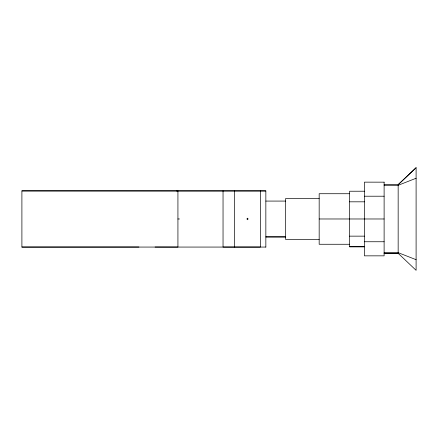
<?xml version="1.0" encoding="UTF-8"?>
<svg xmlns="http://www.w3.org/2000/svg" width="438" height="438" viewBox="0 0 438 438"><rect width="100%" height="100%" fill="white"/><g stroke="black" fill="none" stroke-linecap="round" stroke-linejoin="round"><path stroke-width="0.66" d="M416.1 167.716L398.158 184.694L384.115 184.655M416.1 178.255L398.158 185.296L384.115 185.296M265.844 247.065L21.9 247.065L21.9 190.897L177.927 190.897L177.927 247.065L155.079 247.032M21.9 247.065L138.923 247.027M176.366 190.924L265.844 190.897L265.844 247.12M260.38 190.869L260.38 247.065L223.041 247.059L223.041 190.886M265.844 190.952L21.9 190.897M364.416 191.22L349.595 191.231L349.595 246.775L364.416 246.775L349.595 246.769M349.595 193.733L319.171 193.722L319.171 244.273L349.595 244.267M364.416 196.213L384.115 196.213M319.171 198.518L285.625 198.524L285.625 239.482L319.171 239.476M265.844 201.08L285.625 201.075M349.595 201.819L364.416 201.819M177.927 218.978L179.487 218.978M246.731 218.956L248.291 218.956M319.171 218.984L384.115 218.978M349.595 236.148L364.416 236.148M364.416 241.749L384.115 241.749M384.115 252.666L398.158 252.666L416.1 259.685M384.115 253.306L398.158 253.306L416.1 270.328L416.1 167.672L398.158 184.655L398.158 253.345L384.115 253.345M247.508 218.179L247.508 219.739M234.637 190.869L234.637 247.043M384.115 182.164L364.416 182.148L364.416 255.847L384.115 255.847L384.115 182.148M285.625 236.914L265.844 236.914L285.625 236.925"/></g></svg>
